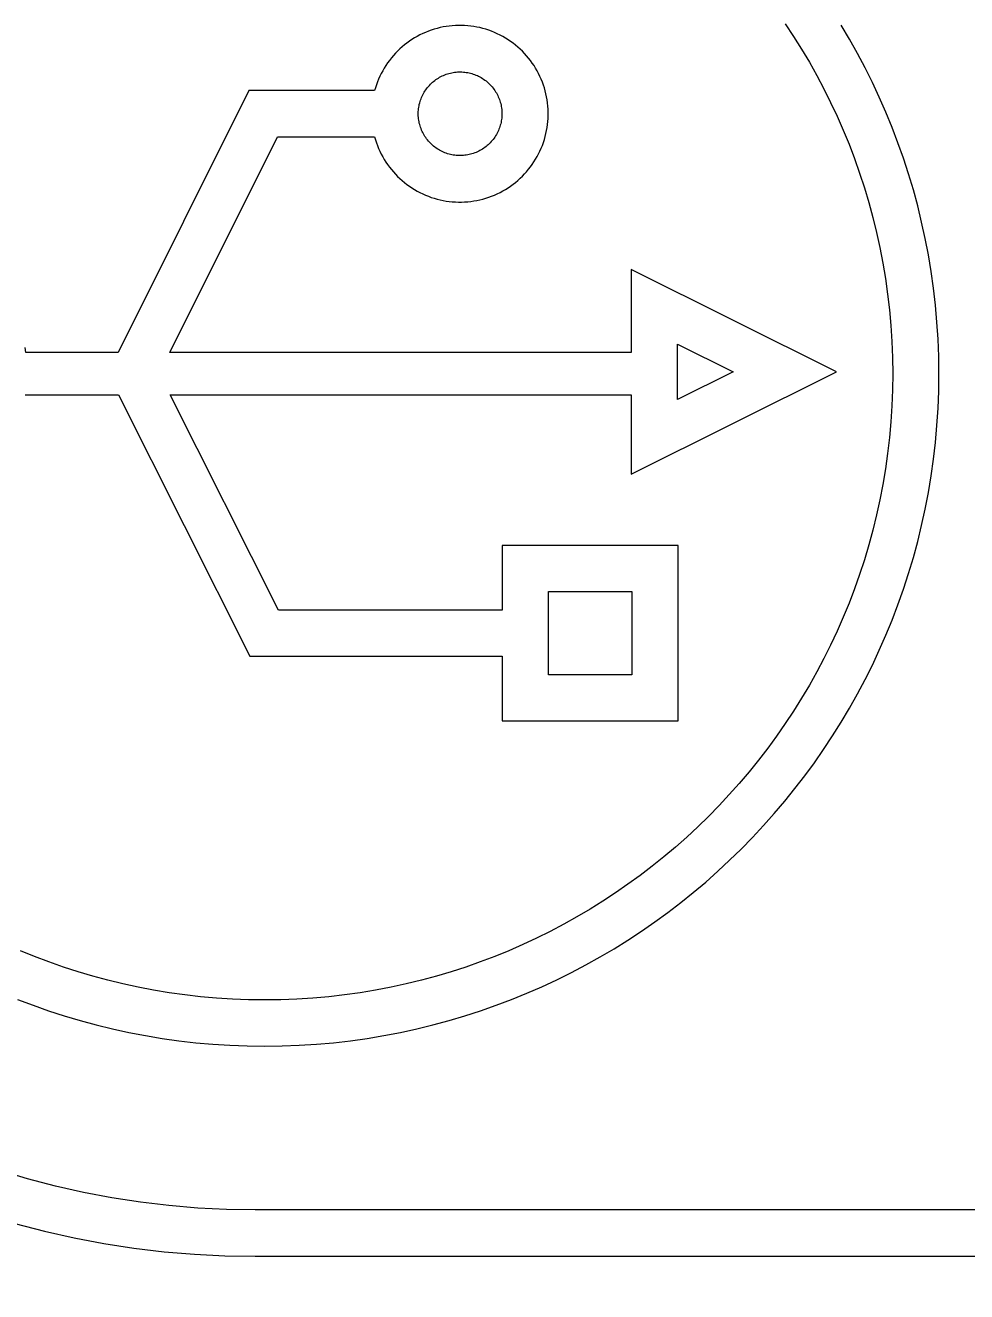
# Model space of a CAD drawing. Header units: millimetres. Extents: x -208 to 4974, y -28 to 3137.
# Drawn here: x 1374.15 to 1410.45, y 2768.07 to 2816.88 of the extents above; entities that cross this region are included whole.
import ezdxf

# ---------------------------------------------------------------- set-up
doc = ezdxf.new("R2010")
doc.units = ezdxf.units.MM
doc.layers.add('ZANO_R', color=7, linetype='Continuous', lineweight=0)
doc.layers.add('ZANO_W', color=1, linetype='Continuous', lineweight=0)
doc.styles.add('Arial', font='arial.ttf')
doc.styles.get("Standard").update_dxf_attribs({"font": 'ARIALUNI.TTF'})
doc.dimstyles.new('pl i ang', dxfattribs={"dimtxt": 50, "dimasz": 50, "dimexe": 1.25, "dimexo": 0.625, "dimgap": 10, "dimtad": 1, "dimtoh": 1, "dimtxsty": 'Standard', "dimcen": 2.5, "dimclrd": 1, "dimclre": 1, "dimclrt": 1, "dimadec": 0, "dimazin": 0, "dimtfac": 1, "dimtmove": 0, "dimatfit": 3, "dimfxl": 1, "dimarcsym": 1})

# ---------------------------------------------------------------- blocks, each defined once
blk = doc.blocks.new('*D507')
at = {"layer": 'ZANO_W', "color": 1, "lineweight": -2}
blk.add_arc((4072.525, 2413.738), 150.809, 99.55169, 164.75824, dxfattribs=at)
at = {"layer": 'ZANO_W', "color": 1}
for points in [[(4047.725, 2555.793), (4047.276, 2569.119), (4087.477, 2563.804)], [(3920.413, 2454.268), (3933.628, 2452.5), (3921.716, 2413.738)]]:
    blk.add_solid(points, dxfattribs=at)
at = {"layer": 'ZANO_W', "color": 1, "insert": (3950.719, 2548.283), "char_height": 40, "attachment_point": 5, "rotation": 42.155, "style": 'Arial'}
blk.add_mtext('96%%d', dxfattribs=at)

msp = doc.modelspace()

# ---------------------------------------------------------------- linework, layer by layer
at = {"layer": 'ZANO_R'}
for p, q in [((1390.618, 2816.867), (1390.5, 2816.855)), ((1390.737, 2816.875), (1390.618, 2816.867)), ((1390.856, 2816.879), (1390.737, 2816.875)), ((1390.974, 2816.879), (1390.856, 2816.879)), ((1391.093, 2816.875), (1390.974, 2816.879)), ((1391.212, 2816.866), (1391.093, 2816.875)), ((1391.33, 2816.853), (1391.212, 2816.866)), ((1403.455, 2816.94), (1403.776, 2816.455)), ((1405.932, 2816.345), (1405.613, 2816.883)), ((1389.161, 2816.396), (1389.061, 2816.334)), ((1389.264, 2816.456), (1389.161, 2816.396)), ((1389.369, 2816.511), (1389.264, 2816.456)), ((1389.476, 2816.563), (1389.369, 2816.511)), ((1389.585, 2816.611), (1389.476, 2816.563)), ((1389.695, 2816.655), (1389.585, 2816.611)), ((1389.807, 2816.696), (1389.695, 2816.655)), ((1389.92, 2816.732), (1389.807, 2816.696)), ((1390.034, 2816.765), (1389.92, 2816.732)), ((1390.149, 2816.793), (1390.034, 2816.765)), ((1390.266, 2816.818), (1390.149, 2816.793)), ((1390.383, 2816.838), (1390.266, 2816.818)), ((1390.5, 2816.855), (1390.383, 2816.838)), ((1391.447, 2816.837), (1391.33, 2816.853)), ((1391.564, 2816.816), (1391.447, 2816.837)), ((1391.681, 2816.791), (1391.564, 2816.816)), ((1391.796, 2816.762), (1391.681, 2816.791)), ((1391.91, 2816.729), (1391.796, 2816.762)), ((1392.023, 2816.693), (1391.91, 2816.729)), ((1392.134, 2816.652), (1392.023, 2816.693)), ((1392.244, 2816.607), (1392.134, 2816.652)), ((1392.353, 2816.559), (1392.244, 2816.607)), ((1392.46, 2816.507), (1392.353, 2816.559)), ((1392.564, 2816.451), (1392.46, 2816.507)), ((1392.667, 2816.391), (1392.564, 2816.451)), ((1392.768, 2816.328), (1392.667, 2816.391)), ((1403.776, 2816.455), (1404.086, 2815.961)), ((1388.507, 2815.887), (1388.424, 2815.802)), ((1388.592, 2815.97), (1388.507, 2815.887)), ((1388.681, 2816.049), (1388.592, 2815.97)), ((1388.772, 2816.125), (1388.681, 2816.049)), ((1388.866, 2816.198), (1388.772, 2816.125)), ((1388.962, 2816.268), (1388.866, 2816.198)), ((1389.061, 2816.334), (1388.962, 2816.268)), ((1392.866, 2816.262), (1392.768, 2816.328)), ((1392.962, 2816.192), (1392.866, 2816.262)), ((1393.056, 2816.118), (1392.962, 2816.192)), ((1393.147, 2816.042), (1393.056, 2816.118)), ((1393.235, 2815.962), (1393.147, 2816.042)), ((1393.32, 2815.88), (1393.235, 2815.962)), ((1404.086, 2815.961), (1404.384, 2815.459)), ((1406.239, 2815.798), (1405.932, 2816.345)), ((1388.124, 2815.434), (1388.058, 2815.335)), ((1388.194, 2815.53), (1388.124, 2815.434)), ((1388.268, 2815.623), (1388.194, 2815.53)), ((1388.344, 2815.714), (1388.268, 2815.623)), ((1388.424, 2815.802), (1388.344, 2815.714)), ((1393.403, 2815.794), (1393.32, 2815.88)), ((1393.482, 2815.706), (1393.403, 2815.794)), ((1393.559, 2815.615), (1393.482, 2815.706)), ((1393.632, 2815.521), (1393.559, 2815.615)), ((1393.701, 2815.425), (1393.632, 2815.521)), ((1393.768, 2815.327), (1393.701, 2815.425)), ((1404.384, 2815.459), (1404.67, 2814.95)), ((1406.533, 2815.243), (1406.239, 2815.798)), ((1387.827, 2814.921), (1387.778, 2814.812)), ((1387.879, 2815.027), (1387.827, 2814.921)), ((1387.935, 2815.132), (1387.879, 2815.027)), ((1387.995, 2815.235), (1387.935, 2815.132)), ((1388.058, 2815.335), (1387.995, 2815.235)), ((1390.127, 2814.879), (1390.176, 2814.905)), ((1390.176, 2814.905), (1390.227, 2814.93)), ((1390.227, 2814.93), (1390.278, 2814.953)), ((1390.278, 2814.953), (1390.329, 2814.975)), ((1390.329, 2814.975), (1390.382, 2814.994)), ((1390.382, 2814.994), (1390.435, 2815.012)), ((1390.435, 2815.012), (1390.489, 2815.028)), ((1390.489, 2815.028), (1390.543, 2815.042)), ((1390.543, 2815.042), (1390.598, 2815.054)), ((1390.598, 2815.054), (1390.653, 2815.064)), ((1390.653, 2815.064), (1390.708, 2815.072)), ((1390.708, 2815.072), (1390.764, 2815.078)), ((1390.764, 2815.078), (1390.819, 2815.083)), ((1390.819, 2815.083), (1390.875, 2815.085)), ((1390.875, 2815.085), (1390.931, 2815.086)), ((1390.931, 2815.086), (1390.987, 2815.084)), ((1390.987, 2815.084), (1391.043, 2815.081)), ((1391.043, 2815.081), (1391.099, 2815.076)), ((1391.099, 2815.076), (1391.154, 2815.068)), ((1391.154, 2815.068), (1391.21, 2815.059)), ((1391.21, 2815.059), (1391.264, 2815.048)), ((1391.264, 2815.048), (1391.319, 2815.035)), ((1391.319, 2815.035), (1391.373, 2815.02)), ((1391.373, 2815.02), (1391.426, 2815.004)), ((1391.426, 2815.004), (1391.479, 2814.985)), ((1391.479, 2814.985), (1391.531, 2814.965)), ((1391.531, 2814.965), (1391.583, 2814.943)), ((1391.583, 2814.943), (1391.633, 2814.919)), ((1391.633, 2814.919), (1391.683, 2814.893)), ((1393.831, 2815.226), (1393.768, 2815.327)), ((1393.89, 2815.123), (1393.831, 2815.226)), ((1393.946, 2815.018), (1393.89, 2815.123)), ((1393.998, 2814.911), (1393.946, 2815.018)), ((1394.046, 2814.803), (1393.998, 2814.911)), ((1404.67, 2814.95), (1404.944, 2814.433)), ((1406.814, 2814.68), (1406.533, 2815.243)), ((1387.655, 2814.478), (1387.622, 2814.364)), ((1387.692, 2814.591), (1387.655, 2814.478)), ((1387.733, 2814.702), (1387.692, 2814.591)), ((1387.778, 2814.812), (1387.733, 2814.702)), ((1389.593, 2814.393), (1389.626, 2814.439)), ((1389.626, 2814.439), (1389.66, 2814.483)), ((1389.66, 2814.483), (1389.696, 2814.526)), ((1389.696, 2814.526), (1389.733, 2814.568)), ((1389.733, 2814.568), (1389.772, 2814.608)), ((1389.772, 2814.608), (1389.812, 2814.647)), ((1389.812, 2814.647), (1389.854, 2814.685)), ((1389.854, 2814.685), (1389.896, 2814.721)), ((1389.896, 2814.721), (1389.94, 2814.756)), ((1389.94, 2814.756), (1389.985, 2814.789)), ((1389.985, 2814.789), (1390.032, 2814.821)), ((1390.032, 2814.821), (1390.079, 2814.85)), ((1390.079, 2814.85), (1390.127, 2814.879)), ((1391.683, 2814.893), (1391.732, 2814.865)), ((1391.732, 2814.865), (1391.78, 2814.836)), ((1391.78, 2814.836), (1391.826, 2814.806)), ((1391.826, 2814.806), (1391.872, 2814.773)), ((1391.872, 2814.773), (1391.917, 2814.739)), ((1391.917, 2814.739), (1391.96, 2814.704)), ((1391.96, 2814.704), (1392.002, 2814.667)), ((1392.002, 2814.667), (1392.043, 2814.629)), ((1392.043, 2814.629), (1392.082, 2814.589)), ((1392.082, 2814.589), (1392.12, 2814.548)), ((1392.12, 2814.548), (1392.157, 2814.506)), ((1392.157, 2814.506), (1392.192, 2814.462)), ((1392.192, 2814.462), (1392.225, 2814.417)), ((1392.225, 2814.417), (1392.257, 2814.371)), ((1394.09, 2814.693), (1394.046, 2814.803)), ((1394.131, 2814.581), (1394.09, 2814.693)), ((1394.168, 2814.468), (1394.131, 2814.581)), ((1394.2, 2814.354), (1394.168, 2814.468)), ((1404.944, 2814.433), (1405.205, 2813.909)), ((1407.082, 2814.11), (1406.814, 2814.68)), ((1382.766, 2814.364), (1377.739, 2804.266)), ((1387.622, 2814.364), (1382.766, 2814.364)), ((1389.359, 2813.888), (1389.375, 2813.942)), ((1389.375, 2813.942), (1389.392, 2813.995)), ((1389.392, 2813.995), (1389.411, 2814.048)), ((1389.411, 2814.048), (1389.432, 2814.099)), ((1389.432, 2814.099), (1389.454, 2814.151)), ((1389.454, 2814.151), (1389.479, 2814.201)), ((1389.479, 2814.201), (1389.505, 2814.251)), ((1389.505, 2814.251), (1389.533, 2814.299)), ((1389.533, 2814.299), (1389.562, 2814.347)), ((1389.562, 2814.347), (1389.593, 2814.393)), ((1392.257, 2814.371), (1392.288, 2814.324)), ((1392.288, 2814.324), (1392.317, 2814.276)), ((1392.317, 2814.276), (1392.344, 2814.227)), ((1392.344, 2814.227), (1392.369, 2814.177)), ((1392.369, 2814.177), (1392.392, 2814.126)), ((1392.392, 2814.126), (1392.414, 2814.075)), ((1392.414, 2814.075), (1392.434, 2814.022)), ((1392.434, 2814.022), (1392.452, 2813.969)), ((1392.452, 2813.969), (1392.469, 2813.916)), ((1394.229, 2814.238), (1394.2, 2814.354)), ((1394.254, 2814.122), (1394.229, 2814.238)), ((1394.274, 2814.005), (1394.254, 2814.122)), ((1394.291, 2813.888), (1394.274, 2814.005)), ((1407.336, 2813.532), (1407.082, 2814.11)), ((1389.305, 2813.501), (1389.307, 2813.557)), ((1389.305, 2813.445), (1389.305, 2813.501)), ((1389.307, 2813.389), (1389.305, 2813.445)), ((1389.307, 2813.557), (1389.311, 2813.612)), ((1389.311, 2813.612), (1389.317, 2813.668)), ((1389.317, 2813.668), (1389.325, 2813.723)), ((1389.325, 2813.723), (1389.334, 2813.779)), ((1389.334, 2813.779), (1389.346, 2813.833)), ((1389.346, 2813.833), (1389.359, 2813.888)), ((1392.469, 2813.916), (1392.483, 2813.862)), ((1392.483, 2813.862), (1392.496, 2813.807)), ((1392.496, 2813.807), (1392.506, 2813.752)), ((1392.506, 2813.752), (1392.515, 2813.697)), ((1392.515, 2813.697), (1392.522, 2813.641)), ((1392.522, 2813.641), (1392.527, 2813.586)), ((1392.527, 2813.586), (1392.53, 2813.53)), ((1392.53, 2813.53), (1392.531, 2813.474)), ((1392.531, 2813.474), (1392.53, 2813.418)), ((1394.303, 2813.77), (1394.291, 2813.888)), ((1394.311, 2813.651), (1394.303, 2813.77)), ((1394.316, 2813.532), (1394.311, 2813.651)), ((1394.315, 2813.414), (1394.316, 2813.532)), ((1405.205, 2813.909), (1405.454, 2813.378)), ((1407.576, 2812.948), (1407.336, 2813.532)), ((1389.311, 2813.333), (1389.307, 2813.389)), ((1389.317, 2813.277), (1389.311, 2813.333)), ((1389.325, 2813.222), (1389.317, 2813.277)), ((1389.335, 2813.167), (1389.325, 2813.222)), ((1389.346, 2813.112), (1389.335, 2813.167)), ((1389.36, 2813.057), (1389.346, 2813.112)), ((1389.375, 2813.004), (1389.36, 2813.057)), ((1389.392, 2812.95), (1389.375, 2813.004)), ((1392.453, 2812.978), (1392.435, 2812.925)), ((1392.469, 2813.032), (1392.453, 2812.978)), ((1392.483, 2813.086), (1392.469, 2813.032)), ((1392.496, 2813.14), (1392.483, 2813.086)), ((1392.506, 2813.195), (1392.496, 2813.14)), ((1392.515, 2813.251), (1392.506, 2813.195)), ((1392.522, 2813.306), (1392.515, 2813.251)), ((1392.527, 2813.362), (1392.522, 2813.306)), ((1392.53, 2813.418), (1392.527, 2813.362)), ((1394.274, 2812.941), (1394.291, 2813.058)), ((1394.291, 2813.058), (1394.303, 2813.176)), ((1394.303, 2813.176), (1394.311, 2813.295)), ((1394.311, 2813.295), (1394.315, 2813.414)), ((1405.454, 2813.378), (1405.691, 2812.84)), ((1379.732, 2804.266), (1383.874, 2812.584)), ((1383.874, 2812.584), (1387.622, 2812.584)), ((1387.622, 2812.584), (1387.655, 2812.47)), ((1387.655, 2812.47), (1387.692, 2812.357)), ((1389.411, 2812.898), (1389.392, 2812.95)), ((1389.432, 2812.846), (1389.411, 2812.898)), ((1389.455, 2812.795), (1389.432, 2812.846)), ((1389.479, 2812.744), (1389.455, 2812.795)), ((1389.505, 2812.695), (1389.479, 2812.744)), ((1389.533, 2812.646), (1389.505, 2812.695)), ((1389.563, 2812.599), (1389.533, 2812.646)), ((1389.594, 2812.552), (1389.563, 2812.599)), ((1389.627, 2812.507), (1389.594, 2812.552)), ((1389.661, 2812.463), (1389.627, 2812.507)), ((1392.193, 2812.485), (1392.158, 2812.442)), ((1392.226, 2812.53), (1392.193, 2812.485)), ((1392.258, 2812.576), (1392.226, 2812.53)), ((1392.288, 2812.623), (1392.258, 2812.576)), ((1392.317, 2812.671), (1392.288, 2812.623)), ((1392.344, 2812.72), (1392.317, 2812.671)), ((1392.369, 2812.77), (1392.344, 2812.72)), ((1392.393, 2812.821), (1392.369, 2812.77)), ((1392.415, 2812.873), (1392.393, 2812.821)), ((1392.435, 2812.925), (1392.415, 2812.873)), ((1394.131, 2812.365), (1394.167, 2812.478)), ((1394.167, 2812.478), (1394.2, 2812.592)), ((1394.2, 2812.592), (1394.229, 2812.707)), ((1394.229, 2812.707), (1394.253, 2812.824)), ((1394.253, 2812.824), (1394.274, 2812.941)), ((1405.691, 2812.84), (1405.914, 2812.295)), ((1407.802, 2812.356), (1407.576, 2812.948)), ((1387.692, 2812.357), (1387.733, 2812.245)), ((1387.733, 2812.245), (1387.778, 2812.135)), ((1387.778, 2812.135), (1387.826, 2812.027)), ((1387.826, 2812.027), (1387.879, 2811.92)), ((1389.697, 2812.42), (1389.661, 2812.463)), ((1389.734, 2812.378), (1389.697, 2812.42)), ((1389.773, 2812.337), (1389.734, 2812.378)), ((1389.813, 2812.298), (1389.773, 2812.337)), ((1389.855, 2812.261), (1389.813, 2812.298)), ((1389.897, 2812.225), (1389.855, 2812.261)), ((1389.941, 2812.19), (1389.897, 2812.225)), ((1389.986, 2812.157), (1389.941, 2812.19)), ((1390.033, 2812.125), (1389.986, 2812.157)), ((1390.08, 2812.095), (1390.033, 2812.125)), ((1390.128, 2812.067), (1390.08, 2812.095)), ((1390.178, 2812.04), (1390.128, 2812.067)), ((1390.228, 2812.016), (1390.178, 2812.04)), ((1390.279, 2811.993), (1390.228, 2812.016)), ((1390.33, 2811.971), (1390.279, 2811.993)), ((1391.532, 2811.982), (1391.48, 2811.962)), ((1391.584, 2812.004), (1391.532, 2811.982)), ((1391.634, 2812.028), (1391.584, 2812.004)), ((1391.684, 2812.054), (1391.634, 2812.028)), ((1391.733, 2812.082), (1391.684, 2812.054)), ((1391.781, 2812.111), (1391.733, 2812.082)), ((1391.827, 2812.141), (1391.781, 2812.111)), ((1391.873, 2812.174), (1391.827, 2812.141)), ((1391.918, 2812.208), (1391.873, 2812.174)), ((1391.961, 2812.243), (1391.918, 2812.208)), ((1392.003, 2812.28), (1391.961, 2812.243)), ((1392.044, 2812.319), (1392.003, 2812.28)), ((1392.083, 2812.358), (1392.044, 2812.319)), ((1392.121, 2812.399), (1392.083, 2812.358)), ((1392.158, 2812.442), (1392.121, 2812.399)), ((1393.945, 2811.928), (1393.997, 2812.035)), ((1393.997, 2812.035), (1394.046, 2812.143)), ((1394.046, 2812.143), (1394.09, 2812.253)), ((1394.09, 2812.253), (1394.131, 2812.365)), ((1405.914, 2812.295), (1406.125, 2811.744)), ((1408.014, 2811.757), (1407.802, 2812.356)), ((1387.879, 2811.92), (1387.935, 2811.815)), ((1387.935, 2811.815), (1387.994, 2811.713)), ((1387.994, 2811.713), (1388.057, 2811.612)), ((1388.057, 2811.612), (1388.124, 2811.514)), ((1388.124, 2811.514), (1388.194, 2811.418)), ((1390.383, 2811.952), (1390.33, 2811.971)), ((1390.436, 2811.934), (1390.383, 2811.952)), ((1390.49, 2811.918), (1390.436, 2811.934)), ((1390.544, 2811.904), (1390.49, 2811.918)), ((1390.599, 2811.892), (1390.544, 2811.904)), ((1390.654, 2811.882), (1390.599, 2811.892)), ((1390.709, 2811.874), (1390.654, 2811.882)), ((1390.765, 2811.868), (1390.709, 2811.874)), ((1390.821, 2811.863), (1390.765, 2811.868)), ((1390.876, 2811.861), (1390.821, 2811.863)), ((1390.932, 2811.861), (1390.876, 2811.861)), ((1390.988, 2811.862), (1390.932, 2811.861)), ((1391.044, 2811.865), (1390.988, 2811.862)), ((1391.1, 2811.871), (1391.044, 2811.865)), ((1391.156, 2811.878), (1391.1, 2811.871)), ((1391.211, 2811.887), (1391.156, 2811.878)), ((1391.266, 2811.898), (1391.211, 2811.887)), ((1391.32, 2811.911), (1391.266, 2811.898)), ((1391.374, 2811.926), (1391.32, 2811.911)), ((1391.427, 2811.943), (1391.374, 2811.926)), ((1391.48, 2811.962), (1391.427, 2811.943)), ((1393.631, 2811.425), (1393.701, 2811.521)), ((1393.701, 2811.521), (1393.767, 2811.619)), ((1393.767, 2811.619), (1393.83, 2811.72)), ((1393.83, 2811.72), (1393.889, 2811.823)), ((1393.889, 2811.823), (1393.945, 2811.928)), ((1406.125, 2811.744), (1406.322, 2811.187)), ((1408.211, 2811.152), (1408.014, 2811.757)), ((1388.194, 2811.418), (1388.267, 2811.324)), ((1388.267, 2811.324), (1388.344, 2811.234)), ((1388.344, 2811.234), (1388.423, 2811.145)), ((1388.423, 2811.145), (1388.506, 2811.06)), ((1388.506, 2811.06), (1388.592, 2810.978)), ((1393.234, 2810.984), (1393.32, 2811.066)), ((1393.32, 2811.066), (1393.402, 2811.152)), ((1393.402, 2811.152), (1393.482, 2811.24)), ((1393.482, 2811.24), (1393.558, 2811.331)), ((1393.558, 2811.331), (1393.631, 2811.425)), ((1406.322, 2811.187), (1406.506, 2810.623)), ((1408.394, 2810.541), (1408.211, 2811.152)), ((1388.592, 2810.978), (1388.68, 2810.899)), ((1388.68, 2810.899), (1388.771, 2810.822)), ((1388.771, 2810.822), (1388.865, 2810.749)), ((1388.865, 2810.749), (1388.961, 2810.68)), ((1388.961, 2810.68), (1389.06, 2810.613)), ((1389.06, 2810.613), (1389.161, 2810.551)), ((1389.161, 2810.551), (1389.264, 2810.491)), ((1392.564, 2810.496), (1392.666, 2810.555)), ((1392.666, 2810.555), (1392.767, 2810.618)), ((1392.767, 2810.618), (1392.866, 2810.685)), ((1392.866, 2810.685), (1392.962, 2810.755)), ((1392.962, 2810.755), (1393.055, 2810.828)), ((1393.055, 2810.828), (1393.146, 2810.904)), ((1393.146, 2810.904), (1393.234, 2810.984)), ((1406.506, 2810.623), (1406.677, 2810.054)), ((1408.562, 2809.923), (1408.394, 2810.541)), ((1389.264, 2810.491), (1389.369, 2810.436)), ((1389.369, 2810.436), (1389.476, 2810.384)), ((1389.476, 2810.384), (1389.584, 2810.336)), ((1389.584, 2810.336), (1389.694, 2810.292)), ((1389.694, 2810.292), (1389.806, 2810.251)), ((1389.806, 2810.251), (1389.919, 2810.215)), ((1389.919, 2810.215), (1390.033, 2810.182)), ((1390.033, 2810.182), (1390.149, 2810.153)), ((1390.149, 2810.153), (1390.265, 2810.129)), ((1390.265, 2810.129), (1390.382, 2810.108)), ((1390.382, 2810.108), (1390.499, 2810.092)), ((1390.499, 2810.092), (1390.618, 2810.08)), ((1390.618, 2810.08), (1390.736, 2810.072)), ((1390.736, 2810.072), (1390.855, 2810.068)), ((1390.855, 2810.068), (1390.974, 2810.068)), ((1390.974, 2810.068), (1391.092, 2810.072)), ((1391.092, 2810.072), (1391.211, 2810.081)), ((1391.211, 2810.081), (1391.329, 2810.093)), ((1391.329, 2810.093), (1391.447, 2810.11)), ((1391.447, 2810.11), (1391.563, 2810.131)), ((1391.563, 2810.131), (1391.68, 2810.155)), ((1391.68, 2810.155), (1391.795, 2810.184)), ((1391.795, 2810.184), (1391.909, 2810.217)), ((1391.909, 2810.217), (1392.022, 2810.254)), ((1392.022, 2810.254), (1392.134, 2810.295)), ((1392.134, 2810.295), (1392.244, 2810.339)), ((1392.244, 2810.339), (1392.352, 2810.388)), ((1392.352, 2810.388), (1392.459, 2810.44)), ((1392.459, 2810.44), (1392.564, 2810.496)), ((1406.677, 2810.054), (1406.833, 2809.479)), ((1408.715, 2809.299), (1408.562, 2809.923)), ((1406.833, 2809.479), (1406.976, 2808.898)), ((1408.853, 2808.67), (1408.715, 2809.299)), ((1406.976, 2808.898), (1407.104, 2808.312)), ((1408.975, 2808.035), (1408.853, 2808.67)), ((1407.104, 2808.312), (1407.218, 2807.72)), ((1407.218, 2807.72), (1407.317, 2807.124)), ((1409.082, 2807.395), (1408.975, 2808.035)), ((1397.52, 2807.473), (1397.52, 2804.266)), ((1405.436, 2803.528), (1397.52, 2807.473)), ((1407.317, 2807.124), (1407.402, 2806.523)), ((1409.173, 2806.75), (1409.082, 2807.395)), ((1409.248, 2806.099), (1409.173, 2806.75)), ((1407.402, 2806.523), (1407.472, 2805.917)), ((1407.472, 2805.917), (1407.526, 2805.307)), ((1409.306, 2805.444), (1409.248, 2806.099)), ((1407.526, 2805.307), (1407.565, 2804.693)), ((1409.348, 2804.785), (1409.306, 2805.444)), ((1407.565, 2804.693), (1407.589, 2804.075)), ((1409.374, 2804.121), (1409.348, 2804.785)), ((1374.175, 2804.266), (1374.145, 2804.468)), ((1377.739, 2804.266), (1374.175, 2804.266)), ((1397.52, 2804.266), (1379.732, 2804.266)), ((1399.305, 2802.462), (1399.305, 2804.594)), ((1399.305, 2804.594), (1401.443, 2803.528)), ((1407.589, 2804.075), (1407.597, 2803.453)), ((1409.382, 2803.453), (1409.374, 2804.121)), ((1397.52, 2799.582), (1405.436, 2803.528)), ((1401.443, 2803.528), (1399.305, 2802.462)), ((1407.597, 2803.453), (1407.589, 2802.831)), ((1409.374, 2802.785), (1409.382, 2803.453)), ((1407.589, 2802.831), (1407.565, 2802.212)), ((1409.348, 2802.121), (1409.374, 2802.785)), ((1374.154, 2802.639), (1377.741, 2802.639)), ((1377.741, 2802.639), (1382.807, 2792.564)), ((1379.738, 2802.639), (1397.52, 2802.639)), ((1383.91, 2794.344), (1379.738, 2802.639)), ((1397.52, 2802.639), (1397.52, 2799.582)), ((1407.565, 2802.212), (1407.526, 2801.598)), ((1409.306, 2801.461), (1409.348, 2802.121)), ((1407.526, 2801.598), (1407.472, 2800.988)), ((1409.248, 2800.806), (1409.306, 2801.461)), ((1407.472, 2800.988), (1407.402, 2800.383)), ((1409.173, 2800.156), (1409.248, 2800.806)), ((1407.402, 2800.383), (1407.317, 2799.781)), ((1407.317, 2799.781), (1407.218, 2799.185)), ((1409.082, 2799.511), (1409.173, 2800.156)), ((1408.975, 2798.87), (1409.082, 2799.511)), ((1407.218, 2799.185), (1407.104, 2798.594)), ((1408.853, 2798.236), (1408.975, 2798.87)), ((1407.104, 2798.594), (1406.976, 2798.008)), ((1406.976, 2798.008), (1406.833, 2797.427)), ((1408.715, 2797.606), (1408.853, 2798.236)), ((1406.833, 2797.427), (1406.677, 2796.852)), ((1408.562, 2796.983), (1408.715, 2797.606)), ((1406.677, 2796.852), (1406.506, 2796.282)), ((1408.394, 2796.365), (1408.562, 2796.983)), ((1399.329, 2796.837), (1392.541, 2796.837)), ((1392.541, 2796.837), (1392.541, 2794.344)), ((1399.329, 2790.07), (1399.329, 2796.837)), ((1408.211, 2795.753), (1408.394, 2796.365)), ((1406.506, 2796.282), (1406.322, 2795.719)), ((1406.322, 2795.719), (1406.125, 2795.161)), ((1408.014, 2795.148), (1408.211, 2795.753)), ((1394.327, 2795.057), (1397.543, 2795.057)), ((1394.327, 2791.85), (1394.327, 2795.057)), ((1397.543, 2795.057), (1397.543, 2791.85)), ((1406.125, 2795.161), (1405.914, 2794.61)), ((1407.802, 2794.55), (1408.014, 2795.148)), ((1405.914, 2794.61), (1405.691, 2794.066)), ((1407.576, 2793.958), (1407.802, 2794.55)), ((1392.541, 2794.344), (1383.91, 2794.344)), ((1405.691, 2794.066), (1405.454, 2793.528)), ((1407.336, 2793.373), (1407.576, 2793.958)), ((1405.454, 2793.528), (1405.205, 2792.996)), ((1405.205, 2792.996), (1404.944, 2792.473)), ((1407.082, 2792.796), (1407.336, 2793.373)), ((1382.807, 2792.564), (1392.541, 2792.564)), ((1392.541, 2792.564), (1392.541, 2790.07)), ((1404.944, 2792.473), (1404.67, 2791.956)), ((1406.814, 2792.225), (1407.082, 2792.796)), ((1406.533, 2791.663), (1406.814, 2792.225)), ((1397.543, 2791.85), (1394.327, 2791.85)), ((1404.67, 2791.956), (1404.384, 2791.447)), ((1406.239, 2791.108), (1406.533, 2791.663)), ((1404.384, 2791.447), (1404.086, 2790.945)), ((1405.932, 2790.561), (1406.239, 2791.108)), ((1404.086, 2790.945), (1403.776, 2790.451)), ((1405.613, 2790.022), (1405.932, 2790.561)), ((1392.541, 2790.07), (1399.329, 2790.07)), ((1403.776, 2790.451), (1403.455, 2789.965)), ((1405.28, 2789.492), (1405.613, 2790.022)), ((1403.455, 2789.965), (1403.123, 2789.488)), ((1403.123, 2789.488), (1402.78, 2789.019)), ((1404.936, 2788.971), (1405.28, 2789.492)), ((1402.425, 2788.558), (1402.06, 2788.106)), ((1402.78, 2789.019), (1402.425, 2788.558)), ((1404.579, 2788.458), (1404.936, 2788.971)), ((1402.06, 2788.106), (1401.684, 2787.664)), ((1404.21, 2787.954), (1404.579, 2788.458)), ((1401.684, 2787.664), (1401.298, 2787.23)), ((1403.829, 2787.46), (1404.21, 2787.954)), ((1401.298, 2787.23), (1400.902, 2786.806)), ((1403.437, 2786.975), (1403.829, 2787.46)), ((1400.902, 2786.806), (1400.496, 2786.391)), ((1403.034, 2786.499), (1403.437, 2786.975)), ((1400.496, 2786.391), (1400.08, 2785.986)), ((1402.62, 2786.034), (1403.034, 2786.499)), ((1400.08, 2785.986), (1399.655, 2785.592)), ((1402.194, 2785.578), (1402.62, 2786.034)), ((1399.22, 2785.207), (1398.775, 2784.832)), ((1399.655, 2785.592), (1399.22, 2785.207)), ((1401.311, 2784.698), (1401.758, 2785.133)), ((1401.758, 2785.133), (1402.194, 2785.578)), ((1398.775, 2784.832), (1398.322, 2784.468)), ((1400.855, 2784.274), (1401.311, 2784.698)), ((1398.322, 2784.468), (1397.86, 2784.115)), ((1400.388, 2783.861), (1400.855, 2784.274)), ((1397.39, 2783.773), (1396.911, 2783.441)), ((1397.86, 2784.115), (1397.39, 2783.773)), ((1399.911, 2783.459), (1400.388, 2783.861)), ((1396.911, 2783.441), (1396.423, 2783.121)), ((1399.424, 2783.068), (1399.911, 2783.459)), ((1395.928, 2782.813), (1395.425, 2782.516)), ((1396.423, 2783.121), (1395.928, 2782.813)), ((1398.928, 2782.689), (1399.424, 2783.068)), ((1394.914, 2782.231), (1394.396, 2781.958)), ((1395.425, 2782.516), (1394.914, 2782.231)), ((1397.908, 2781.966), (1398.423, 2782.321)), ((1398.423, 2782.321), (1398.928, 2782.689)), ((1394.396, 2781.958), (1393.87, 2781.697)), ((1397.385, 2781.622), (1397.908, 2781.966)), ((1393.337, 2781.449), (1392.798, 2781.213)), ((1393.87, 2781.697), (1393.337, 2781.449)), ((1396.313, 2780.972), (1396.853, 2781.291)), ((1396.853, 2781.291), (1397.385, 2781.622)), ((1374.511, 2780.99), (1373.964, 2781.213)), ((1375.064, 2780.78), (1374.511, 2780.99)), ((1375.623, 2780.583), (1375.064, 2780.78)), ((1391.698, 2780.78), (1391.139, 2780.583)), ((1392.251, 2780.99), (1391.698, 2780.78)), ((1392.798, 2781.213), (1392.251, 2780.99)), ((1395.765, 2780.666), (1396.313, 2780.972)), ((1376.188, 2780.4), (1375.623, 2780.583)), ((1376.759, 2780.23), (1376.188, 2780.4)), ((1390.574, 2780.4), (1390.003, 2780.23)), ((1391.139, 2780.583), (1390.574, 2780.4)), ((1394.644, 2780.093), (1395.208, 2780.373)), ((1395.208, 2780.373), (1395.765, 2780.666)), ((1377.336, 2780.074), (1376.759, 2780.23)), ((1377.919, 2779.932), (1377.336, 2780.074)), ((1378.507, 2779.804), (1377.919, 2779.932)), ((1379.1, 2779.691), (1378.507, 2779.804)), ((1388.255, 2779.804), (1387.662, 2779.691)), ((1388.843, 2779.932), (1388.255, 2779.804)), ((1389.425, 2780.074), (1388.843, 2779.932)), ((1390.003, 2780.23), (1389.425, 2780.074)), ((1393.492, 2779.573), (1394.072, 2779.826)), ((1394.072, 2779.826), (1394.644, 2780.093)), ((1373.856, 2779.334), (1374.45, 2779.108)), ((1379.698, 2779.592), (1379.1, 2779.691)), ((1380.301, 2779.507), (1379.698, 2779.592)), ((1380.908, 2779.438), (1380.301, 2779.507)), ((1381.52, 2779.383), (1380.908, 2779.438)), ((1382.137, 2779.344), (1381.52, 2779.383)), ((1382.757, 2779.321), (1382.137, 2779.344)), ((1383.381, 2779.313), (1382.757, 2779.321)), ((1384.005, 2779.321), (1383.381, 2779.313)), ((1384.625, 2779.344), (1384.005, 2779.321)), ((1385.241, 2779.383), (1384.625, 2779.344)), ((1385.853, 2779.438), (1385.241, 2779.383)), ((1386.461, 2779.507), (1385.853, 2779.438)), ((1387.064, 2779.592), (1386.461, 2779.507)), ((1387.662, 2779.691), (1387.064, 2779.592)), ((1392.312, 2779.108), (1392.905, 2779.334)), ((1392.905, 2779.334), (1393.492, 2779.573)), ((1374.45, 2779.108), (1375.051, 2778.897)), ((1375.051, 2778.897), (1375.657, 2778.7)), ((1391.104, 2778.7), (1391.711, 2778.897)), ((1391.711, 2778.897), (1392.312, 2779.108)), ((1375.657, 2778.7), (1376.271, 2778.518)), ((1376.271, 2778.518), (1376.89, 2778.35)), ((1376.89, 2778.35), (1377.516, 2778.198)), ((1389.246, 2778.198), (1389.871, 2778.35)), ((1389.871, 2778.35), (1390.491, 2778.518)), ((1390.491, 2778.518), (1391.104, 2778.7)), ((1377.516, 2778.198), (1378.147, 2778.06)), ((1378.147, 2778.06), (1378.784, 2777.939)), ((1378.784, 2777.939), (1379.426, 2777.832)), ((1379.426, 2777.832), (1380.074, 2777.742)), ((1386.688, 2777.742), (1387.335, 2777.832)), ((1387.335, 2777.832), (1387.977, 2777.939)), ((1387.977, 2777.939), (1388.614, 2778.06)), ((1388.614, 2778.06), (1389.246, 2778.198)), ((1380.074, 2777.742), (1380.726, 2777.667)), ((1380.726, 2777.667), (1381.383, 2777.609)), ((1381.383, 2777.609), (1382.045, 2777.567)), ((1382.045, 2777.567), (1382.711, 2777.541)), ((1382.711, 2777.541), (1383.381, 2777.533)), ((1383.381, 2777.533), (1384.051, 2777.541)), ((1384.051, 2777.541), (1384.717, 2777.567)), ((1384.717, 2777.567), (1385.378, 2777.609)), ((1385.378, 2777.609), (1386.035, 2777.667)), ((1386.035, 2777.667), (1386.688, 2777.742)), ((1374.243, 2772.42), (1373.179, 2772.738)), ((1375.318, 2772.138), (1374.243, 2772.42)), ((1376.401, 2771.894), (1375.318, 2772.138)), ((1377.492, 2771.687), (1376.401, 2771.894)), ((1378.59, 2771.518), (1377.492, 2771.687)), ((1379.693, 2771.388), (1378.59, 2771.518)), ((1380.8, 2771.295), (1379.693, 2771.388)), ((1381.909, 2771.241), (1380.8, 2771.295)), ((1383.02, 2771.225), (1381.909, 2771.241)), ((1470.423, 2771.225), (1383.02, 2771.225)), ((1373.755, 2770.701), (1374.89, 2770.404)), ((1374.89, 2770.404), (1376.033, 2770.146)), ((1376.033, 2770.146), (1377.185, 2769.928)), ((1377.185, 2769.928), (1378.344, 2769.75)), ((1378.344, 2769.75), (1379.508, 2769.612)), ((1379.508, 2769.612), (1380.677, 2769.514)), ((1380.677, 2769.514), (1381.848, 2769.457)), ((1381.848, 2769.457), (1383.02, 2769.44)), ((1383.02, 2769.44), (1470.423, 2769.44))]:
    msp.add_line(p, q, dxfattribs=at)

# ---------------------------------------------------------------- dimensions: what is measured, and where the dimension line sits
at = {"layer": 'ZANO_W'}
dim = msp.add_angular_dim_2l(base=(4005.926, 2549.045), line1=((60.871, 2413.738), (4937.165, 2413.738)), line2=((4072.591, 2414.397), (4116.408, 2854.158)), dimstyle='pl i ang', override={"dimtxt": 40, "dimasz": 40, "dimexe": 10, "dimexo": 10, "dimtoh": 0, "dimdec": 0, "dimtxsty": 'Arial', "dimtdec": 0, "dimtmove": 1}, dxfattribs=at)
dim.commit()
dim.dimension.update_dxf_attribs({"geometry": '*D507', "text_midpoint": (3950.719, 2548.283)})

doc.saveas('drawing.dxf')
